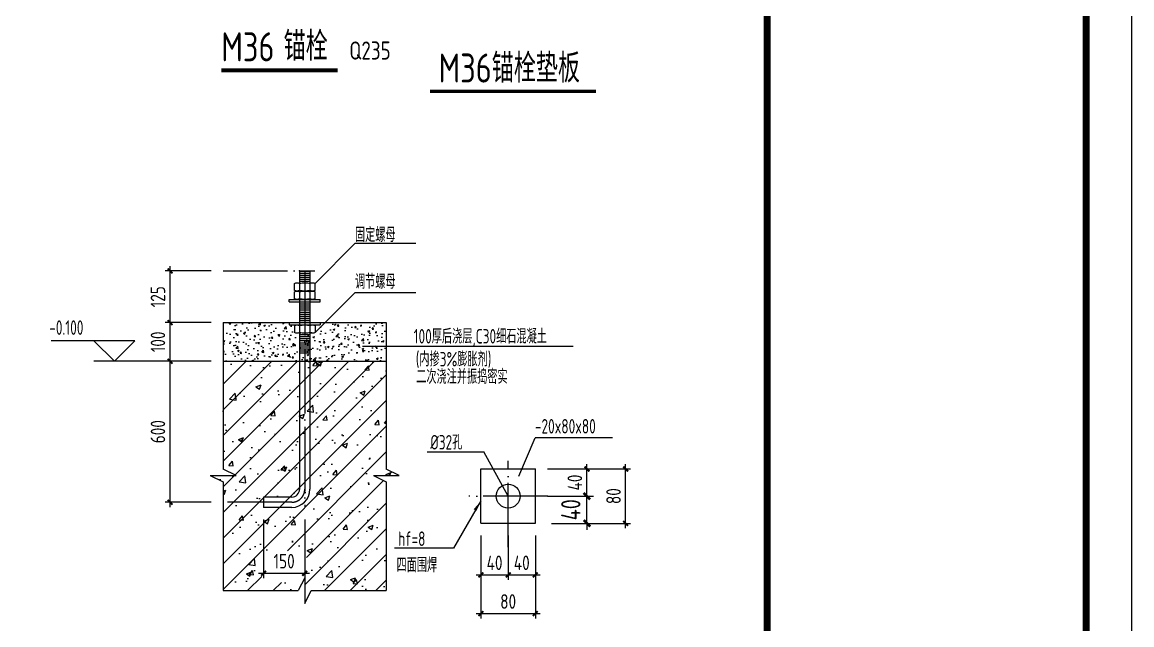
# Model space of a CAD drawing. Extents: x -89996 to 1006241, y -2176 to 440573.
# Drawn here: x 510266 to 544696, y 131814 to 150508 of the extents above; entities that cross this region are included whole.
import ezdxf

# ---------------------------------------------------------------- set-up
doc = ezdxf.new("R2010")
doc.units = 0
doc.header["$LTSCALE"] = 1000
doc.header["$MEASUREMENT"] = 0
doc.linetypes.add('DOTE', pattern=[2.42, 2, -0.2, 0.02, -0.2])
for name, color, linetype in [('4', 4, 'Continuous'), ('5', 5, 'Continuous'), ('8', 3, 'Continuous'), ('840', 4, 'Continuous'), ('AXIS_DIM', 3, 'Continuous'), ('C', 6, 'Continuous'), ('DIM', 146, 'Continuous'), ('DIM_ELEV', 3, 'Continuous'), ('DIM_SYMB', 3, 'Continuous'), ('DOTE', 1, 'DOTE'), ('PUB_DIM', 3, 'Continuous'), ('PUB_TEXT', 7, 'Continuous'), ('PUB_TITLE', 4, 'Continuous'), ('锚栓', 7, 'Continuous')]:
    doc.layers.add(name, color=color, linetype=linetype)
doc.styles.add('_HZTXT', font='tssdeng.shx', dxfattribs={"width": 0.8, "bigfont": 'tssdchn.shx'})
doc.styles.add('C', font='tssdeng.shx', dxfattribs={"height": 3, "bigfont": 'tssdchn.shx'})
doc.styles.add('TSSD_Dimension', font='Tssdeng.shx', dxfattribs={"width": 0.8, "bigfont": 'hztxt.shx'})
doc.dimstyles.new('TSSD_100_150', dxfattribs={"dimtxt": 450, "dimasz": 150, "dimexe": 150, "dimexo": 375, "dimgap": 150, "dimtad": 1, "dimdec": 0, "dimzin": 0, "dimdsep": 46, "dimtxsty": 'TSSD_Dimension', "dimblk": 'ARCHTICK', "dimcen": 0, "dimdle": 150, "dimclrt": 7, "dimadec": 0, "dimazin": 0, "dimtfac": 1, "dimtdec": 0, "dimtix": 1, "dimtmove": 2, "dimatfit": 3, "dimfxl": 0, "dimtolj": 1, "dimtzin": 0, "dimarcsym": 0})
doc.dimstyles.new('TSSD_100_200', dxfattribs={"dimtxt": 600, "dimasz": 200, "dimexe": 200, "dimexo": 500, "dimgap": 200, "dimtad": 1, "dimdec": 0, "dimlfac": 0.5, "dimzin": 0, "dimdsep": 46, "dimtxsty": 'TSSD_Dimension', "dimblk": 'ARCHTICK', "dimblk1": 'ARCHTICK', "dimblk2": 'ARCHTICK', "dimcen": 0, "dimdle": 200, "dimclrt": 7, "dimadec": 0, "dimazin": 0, "dimtfac": 1, "dimtdec": 0, "dimtix": 1, "dimtmove": 2, "dimatfit": 3, "dimfxl": 0, "dimtolj": 1, "dimtzin": 0, "dimarcsym": 0})

# ---------------------------------------------------------------- blocks, each defined once
blk = doc.blocks.new('A$C767023C3')
at = {"layer": 'PUB_TITLE', "const_width": 106}
blk.add_lwpolyline([(-4949, 0), (0, 0), (0, -40586), (-4949, -40586)], close=True, dxfattribs=at)
blk = doc.blocks.new('_ArchTick')
at = {"color": 0, "linetype": 'ByBlock', "const_width": 0.4}
blk.add_lwpolyline([(-0.5, -0.5), (0.5, 0.5)], dxfattribs=at)
blk = doc.blocks.new('*D2445')
at = {"layer": 'AXIS_DIM', "color": 0, "lineweight": -2, "transparency": 16777216}
for p, q in [((516128, 141192), (514703, 141192)), ((514853, 139842), (514853, 141342)), ((516128, 139992), (514703, 139992))]:
    blk.add_line(p, q, dxfattribs=at)
at = {"layer": 'Defpoints', "color": 0, "transparency": 16777216}
for p in [(514853, 141192), (516503, 141192), (516503, 139992)]:
    blk.add_point(p, dxfattribs=at)
at = {"layer": 'AXIS_DIM', "color": 0, "lineweight": -2, "transparency": 16777216, "xscale": 150, "yscale": 150, "zscale": 150}
for p, rotation in [((514853, 141192), 90), ((514853, 139992), 270)]:
    blk.add_blockref('_ArchTick', p, dxfattribs=dict(at, rotation=rotation))
at = {"layer": 'AXIS_DIM', "color": 7, "transparency": 16777216, "insert": (514478, 140592), "char_height": 450, "attachment_point": 5, "rotation": 90, "style": 'TSSD_Dimension'}
blk.add_mtext('\\A1;100', dxfattribs=at)
blk = doc.blocks.new('*D2446')
at = {"layer": 'AXIS_DIM', "color": 0, "lineweight": -2, "transparency": 16777216}
for p, q in [((517753, 135082), (517753, 133263)), ((519033, 135082), (519033, 133263)), ((517603, 133413), (519183, 133413))]:
    blk.add_line(p, q, dxfattribs=at)
at = {"layer": 'Defpoints', "color": 0, "transparency": 16777216}
for p in [(517753, 135457), (519033, 135457), (519033, 133413)]:
    blk.add_point(p, dxfattribs=at)
at = {"layer": 'AXIS_DIM', "color": 0, "lineweight": -2, "transparency": 16777216, "xscale": 150, "yscale": 150, "zscale": 150, "rotation": 180}
blk.add_blockref('_ArchTick', (517753, 133413), dxfattribs=at)
at = {"layer": 'AXIS_DIM', "color": 0, "lineweight": -2, "transparency": 16777216, "xscale": 150, "yscale": 150, "zscale": 150}
blk.add_blockref('_ArchTick', (519033, 133413), dxfattribs=at)
at = {"layer": 'AXIS_DIM', "color": 7, "transparency": 16777216, "insert": (518393, 133788), "char_height": 450, "attachment_point": 5, "style": 'TSSD_Dimension'}
blk.add_mtext('\\A1;150', dxfattribs=at)
blk = doc.blocks.new('*D2447')
at = {"layer": 'AXIS_DIM', "color": 0, "lineweight": -2, "transparency": 16777216}
for p, q in [((514853, 141042), (514853, 142942)), ((516128, 142792), (514703, 142792)), ((516128, 141192), (514703, 141192))]:
    blk.add_line(p, q, dxfattribs=at)
at = {"layer": 'Defpoints', "color": 0, "transparency": 16777216}
for p in [(514853, 142792), (516503, 142792), (516503, 141192)]:
    blk.add_point(p, dxfattribs=at)
at = {"layer": 'AXIS_DIM', "color": 0, "lineweight": -2, "transparency": 16777216, "xscale": 150, "yscale": 150, "zscale": 150}
for p, rotation in [((514853, 142792), 90), ((514853, 141192), 270)]:
    blk.add_blockref('_ArchTick', p, dxfattribs=dict(at, rotation=rotation))
at = {"layer": 'AXIS_DIM', "color": 7, "transparency": 16777216, "insert": (514478, 141992), "char_height": 450, "attachment_point": 5, "rotation": 90, "style": 'TSSD_Dimension'}
blk.add_mtext('\\A1;125', dxfattribs=at)
blk = doc.blocks.new('*D2448')
at = {"layer": 'AXIS_DIM', "color": 0, "lineweight": -2, "transparency": 16777216}
for p, q in [((514853, 135467), (514853, 140142)), ((516128, 139992), (514703, 139992)), ((516128, 135617), (514703, 135617))]:
    blk.add_line(p, q, dxfattribs=at)
at = {"layer": 'Defpoints', "color": 0, "transparency": 16777216}
for p in [(514853, 139992), (516503, 139992), (516503, 135617)]:
    blk.add_point(p, dxfattribs=at)
at = {"layer": 'AXIS_DIM', "color": 0, "lineweight": -2, "transparency": 16777216, "xscale": 150, "yscale": 150, "zscale": 150}
for p, rotation in [((514853, 139992), 90), ((514853, 135617), 270)]:
    blk.add_blockref('_ArchTick', p, dxfattribs=dict(at, rotation=rotation))
at = {"layer": 'AXIS_DIM', "color": 7, "transparency": 16777216, "insert": (514478, 137805), "char_height": 450, "attachment_point": 5, "rotation": 90, "style": 'TSSD_Dimension'}
blk.add_mtext('\\A1;600', dxfattribs=at)
blk = doc.blocks.new('*D2449')
at = {"layer": 'AXIS_DIM', "color": 0, "lineweight": -2, "transparency": 16777216}
for p, q in [((527789, 135656), (527789, 136800)), ((526564, 136650), (527939, 136650)), ((526564, 135806), (527939, 135806))]:
    blk.add_line(p, q, dxfattribs=at)
at = {"layer": 'Defpoints', "color": 0, "transparency": 16777216}
for p in [(526189, 136650), (527789, 136650), (526189, 135806)]:
    blk.add_point(p, dxfattribs=at)
at = {"layer": 'AXIS_DIM', "color": 0, "lineweight": -2, "transparency": 16777216, "xscale": 150, "yscale": 150, "zscale": 150}
for p, rotation in [((527789, 136650), 90), ((527789, 135806), 270)]:
    blk.add_blockref('_ArchTick', p, dxfattribs=dict(at, rotation=rotation))
at = {"layer": 'AXIS_DIM', "color": 7, "transparency": 16777216, "insert": (527414, 136228), "char_height": 450, "attachment_point": 5, "rotation": 90, "style": 'TSSD_Dimension'}
blk.add_mtext('\\A1;40', dxfattribs=at)
blk = doc.blocks.new('*D2450')
at = {"layer": 'Defpoints', "color": 0, "transparency": 16777216}
for p in [(526189, 135806), (527789, 135806), (526189, 134962)]:
    blk.add_point(p, dxfattribs=at)
at = {"layer": 'DIM', "color": 0, "lineweight": -2, "transparency": 16777216}
for p, q in [((527789, 135806), (527789, 136006)), ((526689, 135806), (527989, 135806)), ((527789, 134962), (527789, 135806)), ((526689, 134962), (527989, 134962)), ((527789, 134962), (527789, 134762))]:
    blk.add_line(p, q, dxfattribs=at)
at = {"layer": 'DIM', "color": 0, "lineweight": -2, "transparency": 16777216, "xscale": 200, "yscale": 200, "zscale": 200}
for p, rotation in [((527789, 135806), 270), ((527789, 134962), 90)]:
    blk.add_blockref('_ArchTick', p, dxfattribs=dict(at, rotation=rotation))
at = {"layer": 'DIM', "color": 7, "transparency": 16777216, "insert": (527289, 135384), "char_height": 600, "attachment_point": 5, "rotation": 90, "style": 'TSSD_Dimension'}
blk.add_mtext('\\A1;40', dxfattribs=at)
blk = doc.blocks.new('*D2451')
at = {"layer": 'AXIS_DIM', "color": 0, "lineweight": -2, "transparency": 16777216}
for p, q in [((528989, 134812), (528989, 136800)), ((527379, 136650), (529139, 136650)), ((527379, 134962), (529139, 134962))]:
    blk.add_line(p, q, dxfattribs=at)
at = {"layer": 'Defpoints', "color": 0, "transparency": 16777216}
for p in [(527004, 136650), (528989, 136650), (527004, 134962)]:
    blk.add_point(p, dxfattribs=at)
at = {"layer": 'AXIS_DIM', "color": 0, "lineweight": -2, "transparency": 16777216, "xscale": 150, "yscale": 150, "zscale": 150}
for p, rotation in [((528989, 136650), 90), ((528989, 134962), 270)]:
    blk.add_blockref('_ArchTick', p, dxfattribs=dict(at, rotation=rotation))
at = {"layer": 'AXIS_DIM', "color": 7, "transparency": 16777216, "insert": (528614, 135806), "char_height": 450, "attachment_point": 5, "rotation": 90, "style": 'TSSD_Dimension'}
blk.add_mtext('\\A1;80', dxfattribs=at)
blk = doc.blocks.new('*D2452')
at = {"layer": 'AXIS_DIM', "color": 0, "lineweight": -2, "transparency": 16777216}
for p, q in [((524501, 133772), (524501, 132012)), ((526189, 133772), (526189, 132012)), ((524351, 132162), (526339, 132162))]:
    blk.add_line(p, q, dxfattribs=at)
at = {"layer": 'Defpoints', "color": 0, "transparency": 16777216}
for p in [(524501, 134147), (526189, 134147), (526189, 132162)]:
    blk.add_point(p, dxfattribs=at)
at = {"layer": 'AXIS_DIM', "color": 0, "lineweight": -2, "transparency": 16777216, "xscale": 150, "yscale": 150, "zscale": 150, "rotation": 180}
blk.add_blockref('_ArchTick', (524501, 132162), dxfattribs=at)
at = {"layer": 'AXIS_DIM', "color": 0, "lineweight": -2, "transparency": 16777216, "xscale": 150, "yscale": 150, "zscale": 150}
blk.add_blockref('_ArchTick', (526189, 132162), dxfattribs=at)
at = {"layer": 'AXIS_DIM', "color": 7, "transparency": 16777216, "insert": (525345, 132537), "char_height": 450, "attachment_point": 5, "style": 'TSSD_Dimension'}
blk.add_mtext('\\A1;80', dxfattribs=at)
blk = doc.blocks.new('*D2453')
at = {"layer": 'AXIS_DIM', "color": 0, "lineweight": -2, "transparency": 16777216}
for p, q in [((524501, 134587), (524501, 133212)), ((525345, 134587), (525345, 133212)), ((524351, 133362), (525495, 133362))]:
    blk.add_line(p, q, dxfattribs=at)
at = {"layer": 'Defpoints', "color": 0, "transparency": 16777216}
for p in [(524501, 134962), (525345, 134962), (525345, 133362)]:
    blk.add_point(p, dxfattribs=at)
at = {"layer": 'AXIS_DIM', "color": 0, "lineweight": -2, "transparency": 16777216, "xscale": 150, "yscale": 150, "zscale": 150, "rotation": 180}
blk.add_blockref('_ArchTick', (524501, 133362), dxfattribs=at)
at = {"layer": 'AXIS_DIM', "color": 0, "lineweight": -2, "transparency": 16777216, "xscale": 150, "yscale": 150, "zscale": 150}
blk.add_blockref('_ArchTick', (525345, 133362), dxfattribs=at)
at = {"layer": 'AXIS_DIM', "color": 7, "transparency": 16777216, "insert": (524923, 133737), "char_height": 450, "attachment_point": 5, "style": 'TSSD_Dimension'}
blk.add_mtext('\\A1;40', dxfattribs=at)
blk = doc.blocks.new('*D2454')
at = {"layer": 'AXIS_DIM', "color": 0, "lineweight": -2, "transparency": 16777216}
for p, q in [((525345, 134587), (525345, 133212)), ((526189, 134587), (526189, 133212)), ((525195, 133362), (526339, 133362))]:
    blk.add_line(p, q, dxfattribs=at)
at = {"layer": 'Defpoints', "color": 0, "transparency": 16777216}
for p in [(525345, 134962), (526189, 134962), (526189, 133362)]:
    blk.add_point(p, dxfattribs=at)
at = {"layer": 'AXIS_DIM', "color": 0, "lineweight": -2, "transparency": 16777216, "xscale": 150, "yscale": 150, "zscale": 150, "rotation": 180}
blk.add_blockref('_ArchTick', (525345, 133362), dxfattribs=at)
at = {"layer": 'AXIS_DIM', "color": 0, "lineweight": -2, "transparency": 16777216, "xscale": 150, "yscale": 150, "zscale": 150}
blk.add_blockref('_ArchTick', (526189, 133362), dxfattribs=at)
at = {"layer": 'AXIS_DIM', "color": 7, "transparency": 16777216, "insert": (525767, 133737), "char_height": 450, "attachment_point": 5, "style": 'TSSD_Dimension'}
blk.add_mtext('\\A1;40', dxfattribs=at)

msp = doc.modelspace()

# ---------------------------------------------------------------- hatches: boundary and pattern name
at = {"layer": '4'}
h = msp.add_hatch(color=256, dxfattribs=at)
edge = h.paths.add_edge_path()
edge.add_line((518872.81, 142405.65), (518872.81, 142423.86))
edge.add_line((518872.81, 142423.86), (519033.02, 142423.86))
edge.add_ellipse((519033.02, 141709.89), major_axis=(504.85, 504.85), ratio=1, start_angle=45, end_angle=57.967284)
edge = h.paths.add_edge_path()
edge.add_ellipse((518792.7, 142238.54), major_axis=(-131.04, 131.04), ratio=1, start_angle=-70.610722, end_angle=-45)
edge.add_line((518792.7, 142423.86), (518872.81, 142423.86))
edge.add_line((518872.81, 142423.86), (518872.81, 142405.65))
h = msp.add_hatch(color=256, dxfattribs=at)
edge = h.paths.add_edge_path()
edge.add_line((519193.23, 142405.65), (519193.23, 142423.86))
edge.add_line((519193.23, 142423.86), (519033.02, 142423.86))
edge.add_ellipse((519033.02, 141709.89), major_axis=(-504.85, 504.85), ratio=1, start_angle=302.032716, end_angle=315, ccw=False)
edge = h.paths.add_edge_path()
edge.add_ellipse((519273.33, 142238.54), major_axis=(-131.04, 131.04), ratio=1, start_angle=315, end_angle=340.610722, ccw=False)
edge.add_line((519273.33, 142423.86), (519193.23, 142423.86))
edge.add_line((519193.23, 142423.86), (519193.23, 142405.65))
h = msp.add_hatch(color=256, dxfattribs=at)
edge = h.paths.add_edge_path()
edge.add_line((518872.81, 142183.69), (518872.81, 142165.48))
edge.add_line((518872.81, 142165.48), (519033.02, 142165.48))
edge.add_ellipse((519033.02, 142879.44), major_axis=(504.85, 504.85), ratio=1, start_angle=212.032716, end_angle=225, ccw=False)
edge = h.paths.add_edge_path()
edge.add_ellipse((518792.7, 142350.8), major_axis=(-131.04, 131.04), ratio=1, start_angle=135, end_angle=160.610722, ccw=False)
edge.add_line((518792.7, 142165.48), (518872.81, 142165.48))
edge.add_line((518872.81, 142165.48), (518872.81, 142183.69))
h = msp.add_hatch(color=256, dxfattribs=at)
edge = h.paths.add_edge_path()
edge.add_line((518872.81, 142147.27), (518872.81, 142165.48))
edge.add_line((518872.81, 142165.48), (519033.02, 142165.48))
edge.add_ellipse((519033.02, 141451.52), major_axis=(504.85, 504.85), ratio=1, start_angle=45, end_angle=57.967284)
edge = h.paths.add_edge_path()
edge.add_ellipse((518792.7, 141980.16), major_axis=(-131.04, 131.04), ratio=1, start_angle=-70.610722, end_angle=-45)
edge.add_line((518792.7, 142165.48), (518872.81, 142165.48))
edge.add_line((518872.81, 142165.48), (518872.81, 142147.27))
h = msp.add_hatch(color=256, dxfattribs=at)
edge = h.paths.add_edge_path()
edge.add_line((518872.81, 141925.32), (518872.81, 141907.11))
edge.add_line((518872.81, 141907.11), (519033.02, 141907.11))
edge.add_ellipse((519033.02, 142621.07), major_axis=(504.85, 504.85), ratio=1, start_angle=212.032716, end_angle=225, ccw=False)
edge = h.paths.add_edge_path()
edge.add_ellipse((518792.7, 142092.43), major_axis=(-131.04, 131.04), ratio=1, start_angle=135, end_angle=160.610722, ccw=False)
edge.add_line((518792.7, 141907.11), (518872.81, 141907.11))
edge.add_line((518872.81, 141907.11), (518872.81, 141925.32))
h = msp.add_hatch(color=256, dxfattribs=at)
edge = h.paths.add_edge_path()
edge.add_line((519193.23, 142183.69), (519193.23, 142165.48))
edge.add_line((519193.23, 142165.48), (519033.02, 142165.48))
edge.add_ellipse((519033.02, 142879.44), major_axis=(504.85, 504.85), ratio=1, start_angle=225, end_angle=237.967284)
edge = h.paths.add_edge_path()
edge.add_ellipse((519273.33, 142350.8), major_axis=(-131.04, 131.04), ratio=1, start_angle=109.389278, end_angle=135)
edge.add_line((519273.33, 142165.48), (519193.23, 142165.48))
edge.add_line((519193.23, 142165.48), (519193.23, 142183.69))
h = msp.add_hatch(color=256, dxfattribs=at)
edge = h.paths.add_edge_path()
edge.add_line((519193.23, 142147.27), (519193.23, 142165.48))
edge.add_line((519193.23, 142165.48), (519033.02, 142165.48))
edge.add_ellipse((519033.02, 141451.52), major_axis=(-504.85, 504.85), ratio=1, start_angle=302.032716, end_angle=315, ccw=False)
edge = h.paths.add_edge_path()
edge.add_ellipse((519273.33, 141980.16), major_axis=(-131.04, 131.04), ratio=1, start_angle=315, end_angle=340.610722, ccw=False)
edge.add_line((519273.33, 142165.48), (519193.23, 142165.48))
edge.add_line((519193.23, 142165.48), (519193.23, 142147.27))
h = msp.add_hatch(color=256, dxfattribs=at)
edge = h.paths.add_edge_path()
edge.add_line((519193.23, 141925.32), (519193.23, 141907.11))
edge.add_line((519193.23, 141907.11), (519033.02, 141907.11))
edge.add_ellipse((519033.02, 142621.07), major_axis=(504.85, 504.85), ratio=1, start_angle=225, end_angle=237.967284)
edge = h.paths.add_edge_path()
edge.add_ellipse((519273.33, 142092.43), major_axis=(-131.04, 131.04), ratio=1, start_angle=109.389278, end_angle=135)
edge.add_line((519273.33, 141907.11), (519193.23, 141907.11))
edge.add_line((519193.23, 141907.11), (519193.23, 141925.32))
h = msp.add_hatch(color=256, dxfattribs=at)
edge = h.paths.add_edge_path()
edge.add_line((518872.81, 141099.37), (518872.81, 141117.58))
edge.add_line((518872.81, 141117.58), (519033.02, 141117.58))
edge.add_ellipse((519033.02, 140403.62), major_axis=(504.85, 504.85), ratio=1, start_angle=45, end_angle=57.967284)
edge = h.paths.add_edge_path()
edge.add_ellipse((518792.7, 140932.26), major_axis=(-131.04, 131.04), ratio=1, start_angle=-70.610722, end_angle=-45)
edge.add_line((518792.7, 141117.58), (518872.81, 141117.58))
edge.add_line((518872.81, 141117.58), (518872.81, 141099.37))
h = msp.add_hatch(color=256, dxfattribs=at)
edge = h.paths.add_edge_path()
edge.add_line((518872.81, 140877.41), (518872.81, 140859.21))
edge.add_line((518872.81, 140859.21), (519033.02, 140859.21))
edge.add_ellipse((519033.02, 141573.17), major_axis=(504.85, 504.85), ratio=1, start_angle=212.032716, end_angle=225, ccw=False)
edge = h.paths.add_edge_path()
edge.add_ellipse((518792.7, 141044.52), major_axis=(131.04, 131.04), ratio=1, start_angle=225, end_angle=250.610722, ccw=False)
edge.add_line((518792.7, 140859.21), (518872.81, 140859.21))
edge.add_line((518872.81, 140859.21), (518872.81, 140877.41))
h = msp.add_hatch(color=256, dxfattribs=at)
edge = h.paths.add_edge_path()
edge.add_line((519193.23, 141099.37), (519193.23, 141117.58))
edge.add_line((519193.23, 141117.58), (519033.02, 141117.58))
edge.add_ellipse((519033.02, 140403.62), major_axis=(-504.85, 504.85), ratio=1, start_angle=302.032716, end_angle=315, ccw=False)
edge = h.paths.add_edge_path()
edge.add_ellipse((519273.33, 140932.26), major_axis=(131.04, 131.04), ratio=1, start_angle=405, end_angle=430.610722, ccw=False)
edge.add_line((519273.33, 141117.58), (519193.23, 141117.58))
edge.add_line((519193.23, 141117.58), (519193.23, 141099.37))
h = msp.add_hatch(color=256, dxfattribs=at)
edge = h.paths.add_edge_path()
edge.add_line((519193.23, 140877.41), (519193.23, 140859.21))
edge.add_line((519193.23, 140859.21), (519033.02, 140859.21))
edge.add_ellipse((519033.02, 141573.17), major_axis=(-504.85, 504.85), ratio=1, start_angle=135, end_angle=147.967284)
edge = h.paths.add_edge_path()
edge.add_ellipse((519273.33, 141044.52), major_axis=(131.04, 131.04), ratio=1, start_angle=199.389278, end_angle=225)
edge.add_line((519273.33, 140859.21), (519193.23, 140859.21))
edge.add_line((519193.23, 140859.21), (519193.23, 140877.41))
at = {"layer": '8'}
h = msp.add_hatch(dxfattribs=at)
h.set_pattern_fill('ANSI31', color=256, scale=40, angle=315, style=0)
h.set_pattern_definition([(0, (457179.04, 126468.14), (2e-14, 63.5), [])])
h.paths.add_polyline_path([(519193.23, 142792.67), (518872.81, 142792.67), (518872.81, 142425.14), (519193.23, 142425.14)])
h.paths.add_polyline_path([(518872.81, 141192.67), (519193.23, 141192.67), (519193.23, 141832.67), (518872.81, 141832.67)])
h.paths.add_polyline_path([(519193.23, 140859.54), (518872.81, 140859.54), (518872.81, 140192.67), (519193.23, 140192.67)])
h = msp.add_hatch(dxfattribs=at)
h.set_pattern_fill('混凝土', color=256, scale=75, style=0)
h.set_pattern_definition([(50, (465052.04, 126467.8), (537.945, -47.064), [56.25, -618.75]), (355, (465052.04, 126467.8), (-104.0635, 564.144), [45, -495]), (100.4514, (465096.87, 126463.9), (433.882, 517.0797), [47.805, -525.8566]), (46.1842, (465052.04, 126617.8), (800.431, -124.139), [84.375, -928.125]), (96.6356, (465118.74, 126607.45), (700.997, 730.588), [71.708, -788.785]), (351.1842, (465052, 126617.8), (700.996, 730.589), [67.5, -742.5]), (21, (465127.04, 126580.3), (447.6803, -301.9642), [56.25, -618.75]), (326, (465127.04, 126580.3), (182.4865, 543.8625), [45, -495]), (71.4514, (465164.35, 126555.13), (630.167, 241.898), [47.805, -525.8566]), (37.5, (465052.04, 126467.8), (9.1199, 249.6704), [0, -489, 0, -502.5, 0, -496.875]), (7.5, (465052.04, 126467.8), (197.3022, 295.8088), [0, -286.5, 0, -477.75, 0, -189.375]), (327.5, (464884.8, 126467.8), (400.3668, -16.91615), [0, -187.5, 0, -585, 0, -776.25]), (317.5, (464809.8, 126467.8), (437.3896, 75.0787), [0, -243.75, 0, -388.5, 0, -551.25])])
edge = h.paths.add_edge_path()
edge.add_line((521563.02, 141192.33), (519668.35, 141192.33))
edge.add_line((519668.35, 141192.33), (519353.44, 140877.41))
edge.add_ellipse((519273.33, 141044.52), major_axis=(131.04, 131.04), ratio=1, start_angle=199.389278, end_angle=250.610722, ccw=False)
edge.add_ellipse((519033.02, 141573.17), major_axis=(504.85, 504.85), ratio=1, start_angle=212.032716, end_angle=237.967284, ccw=False)
edge.add_ellipse((518792.7, 141044.52), major_axis=(131.04, 131.04), ratio=1, start_angle=199.389278, end_angle=250.610722, ccw=False)
edge.add_line((518712.6, 140877.41), (518712.6, 141099.37))
edge.add_ellipse((518792.7, 140932.26), major_axis=(-131.04, 131.04), ratio=1, start_angle=289.389278, end_angle=340.610722, ccw=False)
edge.add_line((518774.23, 141117.58), (518552.39, 141117.58))
edge.add_line((518552.39, 141117.58), (518552.39, 141192.33))
edge.add_line((518552.39, 141192.33), (516503.02, 141192.33))
edge.add_line((516503.02, 141192.33), (516503.02, 139992.33))
edge.add_line((516503.02, 139992.33), (521563.02, 139992.33))
edge.add_line((521563.02, 139992.33), (521563.02, 141192.33))
h = msp.add_hatch(dxfattribs=at)
h.set_pattern_fill('钢筋混凝土', color=256, scale=225, style=0)
h.set_pattern_definition([(45, (461890.3, -99890.5), (-397.7476, 397.7476), []), (50, (461890.3, -99890.5), (1613.8354, -141.192), [168.75, -1856.25]), (355, (461890.3, -99890.5), (-312.19, 1692.432), [135, -1485]), (100.4514, (462024.8, -99902.2), (1301.646, 1551.239), [143.415, -1577.57]), (46.1842, (461890.3, -99440.5), (2401.292, -372.418), [253.125, -2784.375]), (96.6356, (462090.4, -99471.5), (2102.99, 2191.765), [215.123, -2366.354]), (351.1842, (461890.3, -99440.5), (2102.99, 2191.767), [202.5, -2227.5]), (21, (462115.3, -99553), (1343.041, -905.8925), [168.75, -1856.25]), (326, (462115.3, -99553), (547.46, 1631.588), [135, -1485]), (71.4514, (462227.2, -99628.5), (1890.501, 725.694), [143.415, -1577.57]), (37.5, (461890.3, -99890.5), (27.3597, 749.0112), [0, -1467, 0, -1507.5, 0, -1490.625]), (7.5, (461890.3, -99890.5), (591.9065, 887.4264), [0, -859.5, 0, -1433.25, 0, -568.125]), (327.5, (461388.54, -99890.5), (1201.1005, -50.7485), [0, -562.5, 0, -1755, 0, -2328.75]), (317.5, (461163.5, -99890.5), (1312.169, 225.236), [0, -731.25, 0, -1165.5, 0, -1653.75])])
h.paths.add_polyline_path([(516503.02, 136646.67), (516903.02, 136446.67), (516103.02, 136446.67), (516503.02, 136246.67), (516503.02, 132876.01), (518833.02, 132876.01), (519033.02, 133276.01), (519033.02, 132476.01), (519233.02, 132876.01), (521563.02, 132876.01), (521563.02, 136246.67), (521163.02, 136446.67), (521963.02, 136446.67), (521563.02, 136646.67), (521563.02, 139992.33), (516503.02, 139992.33)])
h.paths.add_polyline_path([(517700.71, 133127.52), (519085.33, 133127.52), (519085.33, 134108.29), (517700.71, 134108.29)], flags=16)

# ---------------------------------------------------------------- linework, layer by layer
at = {"layer": '4'}
for p, q in [((518872.81, 142792.33, 91.62), (519193.23, 142792.33, 91.62)), ((518712.6, 142183.69, -46.21), (518712.6, 142405.65, -46.21)), ((519353.44, 142183.69, -46.21), (519353.44, 142405.65, -46.21)), ((518552.39, 141907.11, -46.21), (519513.65, 141907.11, -46.21)), ((518552.39, 141832.34, -46.21), (518552.39, 141907.11, -46.21)), ((518712.6, 141925.32, -46.21), (518712.6, 142147.27, -46.21)), ((519353.44, 141925.32, -46.21), (519353.44, 142147.27, -46.21)), ((519513.65, 141832.34, -46.21), (519513.65, 141907.11, -46.21)), ((518552.39, 141832.34, -46.21), (519513.65, 141832.34, -46.21)), ((518552.39, 141192.34, -46.21), (519513.65, 141192.34, -46.21)), ((518552.39, 141192.34, -46.21), (518552.39, 141117.58, -46.21)), ((519513.65, 141192.34, -46.21), (519513.65, 141117.58, -46.21)), ((518552.39, 141117.58, -46.21), (519513.65, 141117.58, -46.21)), ((518712.6, 141099.37, -46.21), (518712.6, 140877.41, -46.21)), ((519353.44, 141099.37, -46.21), (519353.44, 140877.41, -46.21)), ((517753.02, 135777.33, -93.86), (517753.02, 135457.33, -100.19)), ((518633.02, 135777.33, 91.62), (517753.02, 135777.33, 91.62)), ((518633.02, 135457.33, 91.62), (517753.02, 135457.33, 91.62))]:
    msp.add_line(p, q, dxfattribs=at)
msp.add_arc((518633.02, 136017.33, 91.62), 240, 270, 0, dxfattribs=at)
at = {"layer": '4', "extrusion": (0, 0, -1)}
for centre, major_axis, start_param, end_param in [((518792.7, 142238.54, -46.21), (-131.04, 131.04), 0.33840674, 1.23238959), ((519033.02, 141709.89, -46.21), (-504.85, 504.85), 0.55907636, 1.01171997), ((519273.33, 142238.54, -46.21), (131.04, 131.04), -1.23238959, -0.33840674), ((518792.7, 142350.8, -46.21), (131.04, 131.04), 1.90920306, 2.80318592), ((518792.7, 141980.16, -46.21), (-131.04, 131.04), 0.33840674, 1.23238959), ((518792.7, 142092.43, -46.21), (-131.04, 131.04), 3.47999939, 4.37398224), ((519033.02, 142879.44, -46.21), (712.01, 52.78), 1.41847163, 1.87111525), ((519033.02, 141451.52, -46.21), (-504.85, 504.85), 0.55907636, 1.01171997), ((519033.02, 142621.07, -46.21), (504.85, 504.85), 2.12987268, 2.5825163), ((519273.33, 142350.8, -46.21), (-131.04, 131.04), 3.47999938, 4.37398224), ((519273.33, 141980.16, -46.21), (131.04, 131.04), -1.23238959, -0.33840674), ((519273.33, 142092.43, -46.21), (-131.04, 131.04), 3.47999938, 4.37398224), ((518792.7, 140932.26, -46.21), (-131.04, 131.04), 0.33840674, 1.23238959), ((518792.7, 141044.52, -46.21), (131.04, 131.04), 1.90920306, 2.80318592), ((519033.02, 140403.62, -46.21), (-713.96, 0.04), 1.34442509, 1.7970687), ((519033.02, 141573.17, -46.21), (713.96, 0.11), 1.34463333, 1.79727695), ((519273.33, 140932.26, -46.21), (131.04, 131.04), -1.23238959, -0.33840673), ((519273.33, 141044.52, -46.21), (131.04, 131.04), 1.90920306, 2.80318592)]:
    msp.add_ellipse(centre, major_axis=major_axis, ratio=1, start_param=start_param, end_param=end_param, dxfattribs=at)
at = {"layer": '4'}
msp.add_point((518872.81, 142792.33, 91.62), dxfattribs=at)
at = {"layer": '5'}
for p, q in [((516503.02, 141192.33), (521563.02, 141192.33)), ((516503.02, 139992.33), (521563.02, 139992.33))]:
    msp.add_line(p, q, dxfattribs=at)
at = {"layer": '840'}
for p, q in [((518872.81, 142792.33, 91.62), (518872.81, 136007.31, -91.83)), ((519193.23, 142792.33, 91.62), (519193.23, 136017.33, -91.62))]:
    msp.add_line(p, q, dxfattribs=at)
msp.add_arc((518633.02, 136017.33, 91.62), 560, 270, 0, dxfattribs=at)
at = {"layer": 'C', "color": 1, "linetype": 'ByBlock', "const_width": 96.19}
msp.add_lwpolyline([(522921.09, 148361.42), (528072.28, 148361.42)], dxfattribs=at)
at = {"layer": 'DIM'}
for p, q in [((525671.98, 136425.08), (526178.34, 137611.68)), ((528586.23, 137611.68), (526178.34, 137611.68)), ((522829.51, 137178.39), (524587.14, 137178.39)), ((525344.92, 135806), (524587.14, 137178.39)), ((524501.17, 135655.82), (523644.32, 134195.07)), ((523644.32, 134195.07), (521816.79, 134195.07))]:
    msp.add_line(p, q, dxfattribs=at)
msp.add_lwpolyline([(524501.17, 135655.82, 0, 101.25, 0), (524318.24, 135372.19, 101.25, 101.25, 0)], format="xyseb", dxfattribs=at)
at = {"layer": 'DIM_ELEV'}
for p, q in [((520591.57, 143643.78, -46.21), (519353.44, 142405.65, -46.21)), ((522484.58, 143643.78, -46.21), (520591.57, 143643.78, -46.21)), ((520591.57, 142115.54, -46.21), (519353.44, 140877.41, -46.21)), ((522484.58, 142115.54, -46.21), (520591.57, 142115.54, -46.21)), ((513758.68, 140625.08, -46.21), (511168.19, 140625.08, -46.21)), ((513125.93, 139992.33, -46.21), (512493.18, 140625.08, -46.21)), ((513125.93, 139992.33, -46.21), (513758.68, 140625.08, -46.21)), ((527364.12, 140448.49, -46.21), (520825.97, 140448.49, -46.21)), ((514703.02, 139992.33, -46.21), (512493.18, 139992.33, -46.21))]:
    msp.add_line(p, q, dxfattribs=at)
at = {"layer": 'DIM_SYMB', "color": 3, "const_width": 118.12, "elevation": -46.21}
msp.add_lwpolyline([(516443.73, 149012.33), (520055.49, 149012.33)], dxfattribs=at)
at = {"layer": 'DOTE'}
for p, q in [((516503.02, 142792.33, 323.47), (519343.36, 142792.33, 323.47)), ((519033.02, 142792.33, -48.4), (519033.02, 135457.33)), ((525344.92, 134219.25), (525344.92, 136903.33)), ((526573.42, 135806), (524123.17, 135806)), ((518633.02, 135617.33, 91.62), (516503.02, 135617.33))]:
    msp.add_line(p, q, dxfattribs=at)
msp.add_arc((518633.02, 136017.33, 91.62), 400, 270, 0, dxfattribs=at)
at = {"layer": 'PUB_DIM'}
for p, q in [((516503.02, 141192.33), (516503.02, 136646.67)), ((521563.02, 141192.33), (521563.02, 136646.67)), ((516103.02, 136446.67), (516503.02, 136246.67)), ((516103.02, 136446.67), (516903.02, 136446.67)), ((516903.02, 136446.67), (516503.02, 136646.67)), ((521163.02, 136446.67), (521963.02, 136446.67)), ((521163.02, 136446.67), (521563.02, 136246.67)), ((521963.02, 136446.67), (521563.02, 136646.67)), ((516503.02, 136246.67), (516503.02, 132876.01)), ((521563.02, 136246.67), (521563.02, 132876.01)), ((519033.02, 133276.01), (518833.02, 132876.01)), ((519033.02, 133276.01), (519033.02, 132476.01)), ((516503.02, 132876.01), (518833.02, 132876.01)), ((519033.02, 132476.01), (519233.02, 132876.01)), ((519233.02, 132876.01), (521563.02, 132876.01))]:
    msp.add_line(p, q, dxfattribs=at)
at = {"layer": 'PUB_TITLE'}
msp.add_lwpolyline([(396096.09, 88593.71), (544696.09, 88593.71), (544696.09, 172593.71), (396096.09, 172593.71)], close=True, dxfattribs=at)
at = {"layer": 'PUB_TITLE', "const_width": 212.12}
msp.add_lwpolyline([(399631.44, 90007.85), (399631.44, 171179.57), (543281.95, 171179.57), (543281.95, 90007.85)], close=True, dxfattribs=at)
at = {"layer": '锚栓'}
for p, q in [((524501.17, 136649.75), (526188.67, 136649.75)), ((524501.17, 134962.25), (524501.17, 136649.75)), ((526188.67, 134962.25), (526188.67, 136649.75)), ((524501.17, 134962.25), (526188.67, 134962.25))]:
    msp.add_line(p, q, dxfattribs=at)
msp.add_circle((525344.92, 135806), 371.25, dxfattribs=at)

# ---------------------------------------------------------------- block references
at = {"xscale": 2, "yscale": 2, "zscale": 2}
msp.add_blockref('A$C767023C3', (543281.95, 171179.57), dxfattribs=at)

# ---------------------------------------------------------------- texts
at = {"layer": 'DIM_SYMB', "style": '_HZTXT', "width": 0.8}
msp.add_text('锚栓', height=900, dxfattribs=at).set_placement((518378.92, 149316.35, -11.55))
at = {"layer": 'PUB_TEXT'}
for s, height, style, width, p in [('M36', 900, '_HZTXT', 0.8, (516443.73, 149293.58, -11.55)), ('Q235', 562.5, '_HZTXT', 0.8, (520415.49, 149347.16, -11.55)), ('M36锚栓垫板', 900, 'C', 0.8, (523185.81, 148635.9)), ('固定螺母', 450, 'TSSD_Dimension', 0.7, (520591.57, 143689.62, -46.21)), ('调节螺母', 450, 'TSSD_Dimension', 0.7, (520591.57, 142236.14, -46.21)), ('-0.100', 450, 'TSSD_Dimension', 0.7, (511104.91, 140808.65, -46.21)), ('100厚后浇层,C30细石混凝土', 450, 'TSSD_Dimension', 0.7, (522413.88, 140539.63, -46.21)), ('(内掺3%膨胀剂)', 450, 'TSSD_Dimension', 0.7, (522477.81, 139828.75)), ('二次浇注并振捣密实', 450, 'TSSD_Dimension', 0.7, (522492.74, 139286.8)), ('-20x80x80', 450, 'TSSD_Dimension', 0.7, (526174.08, 137747.76)), ('%%C32孔', 450, 'TSSD_Dimension', 0.7, (522931.4, 137251.68)), ('hf=8', 450, 'TSSD_Dimension', 0.7, (521931.68, 134259.38)), ('四面围焊', 450, 'TSSD_Dimension', 0.7, (521882.56, 133446.95))]:
    msp.add_text(s, height=height, dxfattribs=dict(at, style=style, width=width)).set_placement(p)

# ---------------------------------------------------------------- dimensions: what is measured, and where the dimension line sits
at = {"layer": 'AXIS_DIM'}
for p1, p2, distance, text, picture, middle in [((516503.02, 141192.33, -46.21), (516503.02, 142792.33, -46.21), 1650, '125', '*D2447', (514478.02, 141992.33, -46.21)), ((516503.02, 139992.33), (516503.02, 141192.33), 1650, '100', '*D2445', (514478.02, 140592.33)), ((516503.02, 135617.33, -46.21), (516503.02, 139992.33, -46.21), 1650, '600', '*D2448', (514478.02, 137804.83, -46.21)), ((526188.67, 135806), (526188.67, 136649.75), -1600.05, '40', '*D2449', (527413.72, 136227.88)), ((527003.67, 134962.25), (527003.67, 136649.75), -1985.18, '80', '*D2451', (528613.85, 135806)), ((517753.02, 135457.33, -46.21), (519033.02, 135457.33, -46.21), -2044.52, '150', '*D2446', (518393.02, 133787.81, -46.21)), ((524501.17, 134962.25), (525344.92, 134962.25), -1600.05, '40', '*D2453', (524923.04, 133737.2)), ((525344.92, 134962.25), (526188.67, 134962.25), -1600.05, '40', '*D2454', (525766.79, 133737.2)), ((524501.17, 134147.25), (526188.67, 134147.25), -1985.18, '80', '*D2452', (525344.92, 132537.07))]:
    dim = msp.add_aligned_dim(p1=p1, p2=p2, distance=distance, text=text, dimstyle='TSSD_100_150', dxfattribs=at)
    dim.commit()
    dim.dimension.update_dxf_attribs({"geometry": picture, "text_midpoint": middle})
at = {"layer": 'DIM'}
dim = msp.add_aligned_dim(p1=(526188.67, 134962.25), p2=(526188.67, 135806), distance=-1600.05, text='40', dimstyle='TSSD_100_200', dxfattribs=at)
dim.commit()
dim.dimension.update_dxf_attribs({"geometry": '*D2450', "text_midpoint": (527288.72, 135384.13)})

doc.saveas('drawing.dxf')
